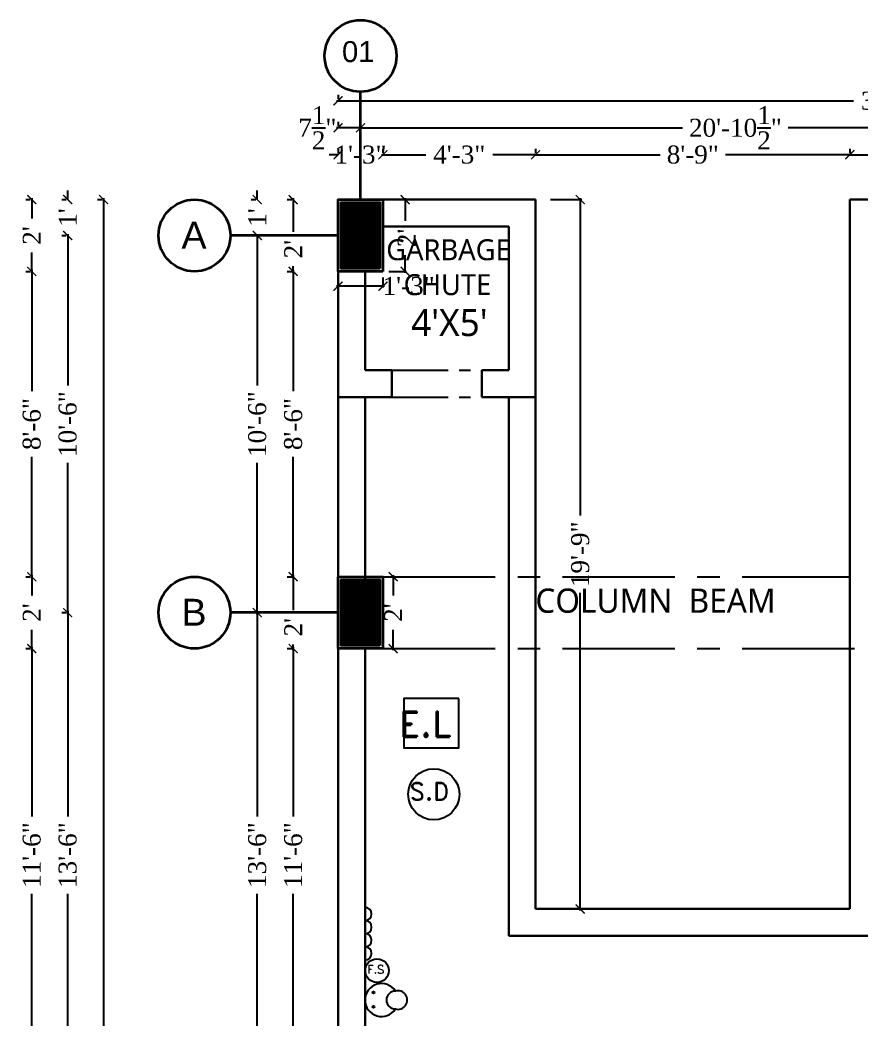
# Model space of a CAD drawing. Header units: inches. Extents: x 137014 to 144844, y -150241 to -148176.
# Drawn here: x 140045.9 to 140326.8, y -149718.4 to -149384.3 of the extents above; entities that cross this region are included whole.
import ezdxf

# ---------------------------------------------------------------- set-up
doc = ezdxf.new("R2010")
doc.units = ezdxf.units.IN
doc.header["$LTSCALE"] = 15
doc.header["$MEASUREMENT"] = 0
doc.header["$PDMODE"] = 2
doc.linetypes.add('CENTER', pattern=[2, 1.25, -0.25, 0.25, -0.25])
doc.linetypes.add('DASHEDX2', pattern=[1.5, 1, -0.5])
doc.layers.get('0').update_dxf_attribs({"linetype": 'CONTINUOUS'})
doc.layers.get('Defpoints').update_dxf_attribs({"linetype": 'CONTINUOUS'})
for name, color, linetype in [('COLUMN', 4, 'CONTINUOUS'), ('Column Hatch', 32, 'CONTINUOUS'), ('dimenion', 8, 'CONTINUOUS'), ('dooted', 7, 'DASHEDX2'), ('HATCH', 252, 'CONTINUOUS'), ('TEXT', 2, 'CONTINUOUS')]:
    doc.layers.add(name, color=color, linetype=linetype)
doc.layers.add('tex2', color=2, linetype='CONTINUOUS', lineweight=0)
doc.layers.add('WALL', color=1, linetype='CONTINUOUS', lineweight=30)
doc.styles.add('arial', font='times.ttf')
doc.styles.get("Standard").update_dxf_attribs({"font": 'romand.shx', "height": 8})
doc.styles.add('times', font='times.ttf', dxfattribs={"height": 6})
doc.dimstyles.new('NAUMAN', dxfattribs={"dimtxt": 7, "dimasz": 3, "dimexe": 0.5, "dimexo": 2, "dimgap": 3, "dimtad": 0, "dimdec": 1, "dimzin": 0, "dimdsep": 46, "dimlunit": 4, "dimtxsty": 'times', "dimblk1": 'ARCHTICK', "dimblk2": 'ARCHTICK', "dimsah": 1, "dimcen": 0, "dimdle": 0.5, "dimclrd": 256, "dimclre": 256, "dimclrt": 2, "dimadec": 0, "dimazin": 0, "dimtfac": 1, "dimtdec": 1, "dimtix": 1, "dimtofl": 0, "dimtmove": 1, "dimatfit": 3, "dimldrblk": 'ARCHTICK', "dimfxl": 4, "dimtolj": 1, "dimtzin": 0, "dimarcsym": 0})

# ---------------------------------------------------------------- blocks, each defined once
blk = doc.blocks.new('_ARCHTICK')
at = {"color": 0, "linetype": 'ByBlock', "const_width": 0.15}
blk.add_lwpolyline([(-0.5, -0.5), (0.5, 0.5)], dxfattribs=at)
blk = doc.blocks.new('*D858')
at = {"layer": 'Defpoints', "color": 0, "ltscale": 5, "transparency": 16777216}
for p in [(140061.81, -149444.28), (140061.81, -149444.28), (140061.81, -149456.28)]:
    blk.add_point(p, dxfattribs=at)
at = {"layer": 'HATCH', "lineweight": -2, "ltscale": 5, "transparency": 16777216}
for p, q in [((140061.81, -149444.28), (140061.81, -149441.28)), ((140059.81, -149444.28), (140061.31, -149444.28)), ((140059.81, -149456.28), (140061.31, -149456.28)), ((140061.81, -149456.28), (140061.81, -149459.28))]:
    blk.add_line(p, q, dxfattribs=at)
at = {"layer": 'HATCH', "lineweight": -2, "ltscale": 5, "transparency": 16777216, "xscale": 3, "yscale": 3, "zscale": 3}
for p, rotation in [((140061.81, -149444.28), 270), ((140061.81, -149456.28), 90)]:
    blk.add_blockref('_ARCHTICK', p, dxfattribs=dict(at, rotation=rotation))
at = {"layer": 'HATCH', "color": 2, "ltscale": 5, "transparency": 16777216, "insert": (140061.81, -149450.28), "char_height": 6, "attachment_point": 5, "rotation": 90, "style": 'times'}
blk.add_mtext("\\A1;1'", dxfattribs=at)
blk = doc.blocks.new('*D860')
at = {"layer": 'Defpoints', "color": 0, "ltscale": 5, "transparency": 16777216}
for p in [(140049.81, -149594.28), (140049.81, -149732.28), (140049.81, -149732.28)]:
    blk.add_point(p, dxfattribs=at)
at = {"layer": 'HATCH', "lineweight": -2, "ltscale": 5, "transparency": 16777216}
for p, q in [((140047.81, -149594.28), (140049.31, -149594.28)), ((140049.81, -149593.78), (140049.81, -149650.37)), ((140049.81, -149732.78), (140049.81, -149676.2)), ((140047.81, -149732.28), (140049.31, -149732.28))]:
    blk.add_line(p, q, dxfattribs=at)
at = {"layer": 'HATCH', "lineweight": -2, "ltscale": 5, "transparency": 16777216, "xscale": 3, "yscale": 3, "zscale": 3}
for p, rotation in [((140049.81, -149594.28), 90), ((140049.81, -149732.28), 270)]:
    blk.add_blockref('_ARCHTICK', p, dxfattribs=dict(at, rotation=rotation))
at = {"layer": 'HATCH', "color": 2, "ltscale": 5, "transparency": 16777216, "insert": (140049.81, -149663.28), "char_height": 6, "attachment_point": 5, "rotation": 90, "style": 'times'}
blk.add_mtext('\\A1;11\'-6"', dxfattribs=at)
blk = doc.blocks.new('*D863')
at = {"layer": 'Defpoints', "color": 0, "ltscale": 5, "transparency": 16777216}
for p in [(140061.81, -149456.28), (140061.81, -149582.28), (140061.81, -149582.28)]:
    blk.add_point(p, dxfattribs=at)
at = {"layer": 'HATCH', "lineweight": -2, "ltscale": 5, "transparency": 16777216}
for p, q in [((140059.81, -149456.28), (140061.31, -149456.28)), ((140061.81, -149455.78), (140061.81, -149506.37)), ((140061.81, -149582.78), (140061.81, -149532.2)), ((140059.81, -149582.28), (140061.31, -149582.28))]:
    blk.add_line(p, q, dxfattribs=at)
at = {"layer": 'HATCH', "lineweight": -2, "ltscale": 5, "transparency": 16777216, "xscale": 3, "yscale": 3, "zscale": 3}
for p, rotation in [((140061.81, -149456.28), 90), ((140061.81, -149582.28), 270)]:
    blk.add_blockref('_ARCHTICK', p, dxfattribs=dict(at, rotation=rotation))
at = {"layer": 'HATCH', "color": 2, "ltscale": 5, "transparency": 16777216, "insert": (140061.81, -149519.28), "char_height": 6, "attachment_point": 5, "rotation": 90, "style": 'times'}
blk.add_mtext('\\A1;10\'-6"', dxfattribs=at)
blk = doc.blocks.new('*D866')
at = {"layer": 'Defpoints', "color": 0, "ltscale": 5, "transparency": 16777216}
for p in [(140061.81, -149582.28), (140061.81, -149744.28), (140061.81, -149744.28)]:
    blk.add_point(p, dxfattribs=at)
at = {"layer": 'HATCH', "lineweight": -2, "ltscale": 5, "transparency": 16777216}
for p, q in [((140061.81, -149581.78), (140061.81, -149650.37)), ((140059.81, -149582.28), (140061.31, -149582.28)), ((140061.81, -149744.78), (140061.81, -149676.2)), ((140059.81, -149744.28), (140061.31, -149744.28))]:
    blk.add_line(p, q, dxfattribs=at)
at = {"layer": 'HATCH', "lineweight": -2, "ltscale": 5, "transparency": 16777216, "xscale": 3, "yscale": 3, "zscale": 3}
for p, rotation in [((140061.81, -149582.28), 90), ((140061.81, -149744.28), 270)]:
    blk.add_blockref('_ARCHTICK', p, dxfattribs=dict(at, rotation=rotation))
at = {"layer": 'HATCH', "color": 2, "ltscale": 5, "transparency": 16777216, "insert": (140061.81, -149663.28), "char_height": 6, "attachment_point": 5, "rotation": 90, "style": 'times'}
blk.add_mtext('\\A1;13\'-6"', dxfattribs=at)
blk = doc.blocks.new('*D868')
at = {"layer": 'Defpoints', "color": 0, "ltscale": 5, "transparency": 16777216}
for p in [(140049.81, -149468.28), (140049.81, -149570.28), (140049.81, -149570.28)]:
    blk.add_point(p, dxfattribs=at)
at = {"layer": 'HATCH', "lineweight": -2, "ltscale": 5, "transparency": 16777216}
for p, q in [((140049.81, -149467.78), (140049.81, -149508.33)), ((140047.81, -149468.28), (140049.31, -149468.28)), ((140049.81, -149570.78), (140049.81, -149530.23)), ((140047.81, -149570.28), (140049.31, -149570.28))]:
    blk.add_line(p, q, dxfattribs=at)
at = {"layer": 'HATCH', "lineweight": -2, "ltscale": 5, "transparency": 16777216, "xscale": 3, "yscale": 3, "zscale": 3}
for p, rotation in [((140049.81, -149468.28), 90), ((140049.81, -149570.28), 270)]:
    blk.add_blockref('_ARCHTICK', p, dxfattribs=dict(at, rotation=rotation))
at = {"layer": 'HATCH', "color": 2, "ltscale": 5, "transparency": 16777216, "insert": (140049.81, -149519.28), "char_height": 6, "attachment_point": 5, "rotation": 90, "style": 'times'}
blk.add_mtext('\\A1;8\'-6"', dxfattribs=at)
blk = doc.blocks.new('*D869')
at = {"layer": 'Defpoints', "color": 0, "ltscale": 5, "transparency": 16777216}
for p in [(140049.81, -149444.28), (140049.81, -149468.28), (140049.81, -149468.28)]:
    blk.add_point(p, dxfattribs=at)
at = {"layer": 'HATCH', "lineweight": -2, "ltscale": 5, "transparency": 16777216}
for p, q in [((140047.81, -149444.28), (140049.31, -149444.28)), ((140049.81, -149443.78), (140049.81, -149450.55)), ((140049.81, -149468.78), (140049.81, -149462.01)), ((140047.81, -149468.28), (140049.31, -149468.28))]:
    blk.add_line(p, q, dxfattribs=at)
at = {"layer": 'HATCH', "lineweight": -2, "ltscale": 5, "transparency": 16777216, "xscale": 3, "yscale": 3, "zscale": 3}
for p, rotation in [((140049.81, -149444.28), 90), ((140049.81, -149468.28), 270)]:
    blk.add_blockref('_ARCHTICK', p, dxfattribs=dict(at, rotation=rotation))
at = {"layer": 'HATCH', "color": 2, "ltscale": 5, "transparency": 16777216, "insert": (140049.81, -149456.28), "char_height": 6, "attachment_point": 5, "rotation": 90, "style": 'times'}
blk.add_mtext("\\A1;2'", dxfattribs=at)
blk = doc.blocks.new('*D872')
at = {"layer": 'Defpoints', "color": 0, "ltscale": 5, "transparency": 16777216}
for p in [(140049.81, -149570.28), (140049.81, -149594.28), (140049.81, -149594.28)]:
    blk.add_point(p, dxfattribs=at)
at = {"layer": 'HATCH', "lineweight": -2, "ltscale": 5, "transparency": 16777216}
for p, q in [((140047.81, -149570.28), (140049.31, -149570.28)), ((140049.81, -149569.78), (140049.81, -149576.55)), ((140049.81, -149594.78), (140049.81, -149588.01)), ((140047.81, -149594.28), (140049.31, -149594.28))]:
    blk.add_line(p, q, dxfattribs=at)
at = {"layer": 'HATCH', "lineweight": -2, "ltscale": 5, "transparency": 16777216, "xscale": 3, "yscale": 3, "zscale": 3}
for p, rotation in [((140049.81, -149570.28), 90), ((140049.81, -149594.28), 270)]:
    blk.add_blockref('_ARCHTICK', p, dxfattribs=dict(at, rotation=rotation))
at = {"layer": 'HATCH', "color": 2, "ltscale": 5, "transparency": 16777216, "insert": (140049.81, -149582.28), "char_height": 6, "attachment_point": 5, "rotation": 90, "style": 'times'}
blk.add_mtext("\\A1;2'", dxfattribs=at)
blk = doc.blocks.new('*D877')
at = {"layer": 'Defpoints', "color": 0, "ltscale": 5, "transparency": 16777216}
for p in [(140073.81, -149444.28), (140073.81, -150164.28), (140073.81, -150164.28)]:
    blk.add_point(p, dxfattribs=at)
at = {"layer": 'HATCH', "lineweight": -2, "ltscale": 5, "transparency": 16777216}
for p, q in [((140071.81, -149444.28), (140073.31, -149444.28)), ((140073.81, -149443.78), (140073.81, -149796.43)), ((140073.81, -150164.78), (140073.81, -149812.13)), ((140071.81, -150164.28), (140073.31, -150164.28))]:
    blk.add_line(p, q, dxfattribs=at)
at = {"layer": 'HATCH', "lineweight": -2, "ltscale": 5, "transparency": 16777216, "xscale": 3, "yscale": 3, "zscale": 3}
for p, rotation in [((140073.81, -149444.28), 90), ((140073.81, -150164.28), 270)]:
    blk.add_blockref('_ARCHTICK', p, dxfattribs=dict(at, rotation=rotation))
at = {"layer": 'HATCH', "color": 2, "ltscale": 5, "transparency": 16777216, "insert": (140073.81, -149804.28), "char_height": 6, "attachment_point": 5, "rotation": 90, "style": 'times'}
blk.add_mtext("\\A1;60'", dxfattribs=at)
blk = doc.blocks.new('*D936')
at = {"layer": 'Defpoints', "color": 0, "ltscale": 5, "transparency": 16777216}
for p in [(140167.15, -149570.28), (140167.15, -149594.28), (140170.55, -149594.28)]:
    blk.add_point(p, dxfattribs=at)
at = {"layer": 'dimenion', "lineweight": -2, "ltscale": 5, "transparency": 16777216}
for p, q in [((140169.15, -149570.28), (140171.05, -149570.28)), ((140170.55, -149569.78), (140170.55, -149576.55)), ((140170.55, -149594.78), (140170.55, -149588.01)), ((140169.15, -149594.28), (140171.05, -149594.28))]:
    blk.add_line(p, q, dxfattribs=at)
at = {"layer": 'dimenion', "lineweight": -2, "ltscale": 5, "transparency": 16777216, "xscale": 3, "yscale": 3, "zscale": 3}
for p, rotation in [((140170.55, -149570.28), 90), ((140170.55, -149594.28), 270)]:
    blk.add_blockref('_ARCHTICK', p, dxfattribs=dict(at, rotation=rotation))
at = {"layer": 'dimenion', "color": 2, "ltscale": 5, "transparency": 16777216, "insert": (140170.55, -149582.28), "char_height": 6, "attachment_point": 5, "rotation": 90, "style": 'times'}
blk.add_mtext("\\A1;2'", dxfattribs=at)
blk = doc.blocks.new('*D937')
at = {"layer": 'Defpoints', "color": 0, "ltscale": 5, "transparency": 16777216}
for p in [(140221.15, -149444.28), (140218.15, -149681.28), (140233.05, -149681.28)]:
    blk.add_point(p, dxfattribs=at)
at = {"layer": 'HATCH', "lineweight": -2, "ltscale": 5, "transparency": 16777216}
for p, q in [((140223.15, -149444.28), (140233.55, -149444.28)), ((140233.05, -149443.78), (140233.05, -149549.87)), ((140233.05, -149681.78), (140233.05, -149575.7)), ((140220.15, -149681.28), (140233.55, -149681.28))]:
    blk.add_line(p, q, dxfattribs=at)
at = {"layer": 'HATCH', "lineweight": -2, "ltscale": 5, "transparency": 16777216, "xscale": 3, "yscale": 3, "zscale": 3}
for p, rotation in [((140233.05, -149444.28), 90), ((140233.05, -149681.28), 270)]:
    blk.add_blockref('_ARCHTICK', p, dxfattribs=dict(at, rotation=rotation))
at = {"layer": 'HATCH', "color": 2, "ltscale": 5, "transparency": 16777216, "insert": (140233.05, -149562.78), "char_height": 6, "attachment_point": 5, "rotation": 90, "style": 'times'}
blk.add_mtext('\\A1;19\'-9"', dxfattribs=at)
blk = doc.blocks.new('*D941')
at = {"layer": 'Defpoints', "color": 0, "ltscale": 5, "transparency": 16777216}
for p in [(140167.15, -149444.28), (140167.15, -149468.28), (140174.56, -149468.28)]:
    blk.add_point(p, dxfattribs=at)
at = {"layer": 'dimenion', "lineweight": -2, "ltscale": 5, "transparency": 16777216}
for p, q in [((140169.15, -149444.28), (140175.06, -149444.28)), ((140174.56, -149443.78), (140174.56, -149451.38)), ((140174.56, -149468.78), (140174.56, -149462.83)), ((140169.15, -149468.28), (140175.06, -149468.28))]:
    blk.add_line(p, q, dxfattribs=at)
at = {"layer": 'dimenion', "lineweight": -2, "ltscale": 5, "transparency": 16777216, "xscale": 3, "yscale": 3, "zscale": 3}
for p, rotation in [((140174.56, -149444.28), 90), ((140174.56, -149468.28), 270)]:
    blk.add_blockref('_ARCHTICK', p, dxfattribs=dict(at, rotation=rotation))
at = {"layer": 'dimenion', "color": 2, "ltscale": 5, "transparency": 16777216, "insert": (140175.05, -149457.1), "char_height": 6, "attachment_point": 5, "rotation": 90, "style": 'times'}
blk.add_mtext("\\A1;2'", dxfattribs=at)
blk = doc.blocks.new('*D942')
at = {"layer": 'Defpoints', "color": 0, "ltscale": 5, "transparency": 16777216}
for p in [(140152.15, -149468.28), (140167.15, -149468.28), (140152.15, -149473.2)]:
    blk.add_point(p, dxfattribs=at)
at = {"layer": 'dimenion', "lineweight": -2, "ltscale": 5, "transparency": 16777216}
for p, q in [((140152.15, -149470.28), (140152.15, -149473.7)), ((140167.15, -149470.28), (140167.15, -149473.7)), ((140167.65, -149473.2), (140151.65, -149473.2))]:
    blk.add_line(p, q, dxfattribs=at)
at = {"layer": 'dimenion', "lineweight": -2, "ltscale": 5, "transparency": 16777216, "xscale": 3, "yscale": 3, "zscale": 3, "rotation": 180}
blk.add_blockref('_ARCHTICK', (140152.15, -149473.2), dxfattribs=at)
at = {"layer": 'dimenion', "lineweight": -2, "ltscale": 5, "transparency": 16777216, "xscale": 3, "yscale": 3, "zscale": 3}
blk.add_blockref('_ARCHTICK', (140167.15, -149473.2), dxfattribs=at)
at = {"layer": 'dimenion', "color": 2, "ltscale": 5, "transparency": 16777216, "insert": (140175.72, -149473.18), "char_height": 6, "attachment_point": 5, "style": 'times'}
blk.add_mtext('\\A1;1\'-3"', dxfattribs=at)
blk = doc.blocks.new('*D946')
at = {"layer": 'Defpoints', "color": 0, "ltscale": 5, "transparency": 16777216}
for p in [(140218.15, -149429.28), (140218.15, -149429.28), (140323.15, -149429.28)]:
    blk.add_point(p, dxfattribs=at)
at = {"layer": 'HATCH', "lineweight": -2, "ltscale": 5, "transparency": 16777216}
for p, q in [((140218.15, -149427.28), (140218.15, -149428.78)), ((140323.15, -149427.28), (140323.15, -149428.78)), ((140217.65, -149429.28), (140259.7, -149429.28)), ((140323.65, -149429.28), (140281.6, -149429.28))]:
    blk.add_line(p, q, dxfattribs=at)
at = {"layer": 'HATCH', "lineweight": -2, "ltscale": 5, "transparency": 16777216, "xscale": 3, "yscale": 3, "zscale": 3, "rotation": 180}
blk.add_blockref('_ARCHTICK', (140218.15, -149429.28), dxfattribs=at)
at = {"layer": 'HATCH', "lineweight": -2, "ltscale": 5, "transparency": 16777216, "xscale": 3, "yscale": 3, "zscale": 3}
blk.add_blockref('_ARCHTICK', (140323.15, -149429.28), dxfattribs=at)
at = {"layer": 'HATCH', "color": 2, "ltscale": 5, "transparency": 16777216, "insert": (140270.65, -149429.28), "char_height": 6, "attachment_point": 5, "style": 'times'}
blk.add_mtext('\\A1;8\'-9"', dxfattribs=at)
blk = doc.blocks.new('*D947')
at = {"layer": 'Defpoints', "color": 0, "ltscale": 5, "transparency": 16777216}
for p in [(140152.15, -149429.28), (140152.15, -149429.28), (140167.15, -149429.28)]:
    blk.add_point(p, dxfattribs=at)
at = {"layer": 'HATCH', "lineweight": -2, "ltscale": 5, "transparency": 16777216}
for p, q in [((140152.15, -149427.28), (140152.15, -149428.78)), ((140167.15, -149427.28), (140167.15, -149428.78)), ((140152.15, -149429.28), (140149.15, -149429.28)), ((140167.15, -149429.28), (140170.15, -149429.28))]:
    blk.add_line(p, q, dxfattribs=at)
at = {"layer": 'HATCH', "lineweight": -2, "ltscale": 5, "transparency": 16777216, "xscale": 3, "yscale": 3, "zscale": 3}
blk.add_blockref('_ARCHTICK', (140152.15, -149429.28), dxfattribs=at)
at = {"layer": 'HATCH', "lineweight": -2, "ltscale": 5, "transparency": 16777216, "xscale": 3, "yscale": 3, "zscale": 3, "rotation": 180}
blk.add_blockref('_ARCHTICK', (140167.15, -149429.28), dxfattribs=at)
at = {"layer": 'HATCH', "color": 2, "ltscale": 5, "transparency": 16777216, "insert": (140159.65, -149429.28), "char_height": 6, "attachment_point": 5, "style": 'times'}
blk.add_mtext('\\A1;1\'-3"', dxfattribs=at)
blk = doc.blocks.new('*D948')
at = {"layer": 'Defpoints', "color": 0, "ltscale": 5, "transparency": 16777216}
for p in [(140167.15, -149429.28), (140218.15, -149429.28), (140218.15, -149429.28)]:
    blk.add_point(p, dxfattribs=at)
at = {"layer": 'HATCH', "lineweight": -2, "ltscale": 5, "transparency": 16777216}
for p, q in [((140167.15, -149427.28), (140167.15, -149428.78)), ((140218.15, -149427.28), (140218.15, -149428.78)), ((140166.65, -149429.28), (140181.5, -149429.28)), ((140218.65, -149429.28), (140203.8, -149429.28))]:
    blk.add_line(p, q, dxfattribs=at)
at = {"layer": 'HATCH', "lineweight": -2, "ltscale": 5, "transparency": 16777216, "xscale": 3, "yscale": 3, "zscale": 3, "rotation": 180}
blk.add_blockref('_ARCHTICK', (140167.15, -149429.28), dxfattribs=at)
at = {"layer": 'HATCH', "lineweight": -2, "ltscale": 5, "transparency": 16777216, "xscale": 3, "yscale": 3, "zscale": 3}
blk.add_blockref('_ARCHTICK', (140218.15, -149429.28), dxfattribs=at)
at = {"layer": 'HATCH', "color": 2, "ltscale": 5, "transparency": 16777216, "insert": (140192.65, -149429.28), "char_height": 6, "attachment_point": 5, "style": 'times'}
blk.add_mtext('\\A1;4\'-3"', dxfattribs=at)
blk = doc.blocks.new('*D949')
at = {"layer": 'Defpoints', "color": 0, "ltscale": 5, "transparency": 16777216}
for p in [(140323.15, -149429.28), (140398.15, -149429.28), (140398.15, -149429.28)]:
    blk.add_point(p, dxfattribs=at)
at = {"layer": 'HATCH', "lineweight": -2, "ltscale": 5, "transparency": 16777216}
for p, q in [((140323.15, -149427.28), (140323.15, -149428.78)), ((140398.15, -149427.28), (140398.15, -149428.78)), ((140322.65, -149429.28), (140349.62, -149429.28)), ((140398.65, -149429.28), (140371.68, -149429.28))]:
    blk.add_line(p, q, dxfattribs=at)
at = {"layer": 'HATCH', "lineweight": -2, "ltscale": 5, "transparency": 16777216, "xscale": 3, "yscale": 3, "zscale": 3, "rotation": 180}
blk.add_blockref('_ARCHTICK', (140323.15, -149429.28), dxfattribs=at)
at = {"layer": 'HATCH', "lineweight": -2, "ltscale": 5, "transparency": 16777216, "xscale": 3, "yscale": 3, "zscale": 3}
blk.add_blockref('_ARCHTICK', (140398.15, -149429.28), dxfattribs=at)
at = {"layer": 'HATCH', "color": 2, "ltscale": 5, "transparency": 16777216, "insert": (140360.65, -149429.28), "char_height": 6, "attachment_point": 5, "style": 'times'}
blk.add_mtext('\\A1;6\'-3"', dxfattribs=at)
blk = doc.blocks.new('*D953')
at = {"layer": 'Defpoints', "color": 0, "ltscale": 5, "transparency": 16777216}
for p in [(140159.65, -149420.28), (140410.15, -149420.28), (140410.15, -149420.28)]:
    blk.add_point(p, dxfattribs=at)
at = {"layer": 'HATCH', "lineweight": -2, "ltscale": 5, "transparency": 16777216}
for p, q in [((140159.15, -149420.28), (140267.25, -149420.28)), ((140159.65, -149418.28), (140159.65, -149419.78)), ((140410.65, -149420.28), (140302.54, -149420.28)), ((140410.15, -149418.28), (140410.15, -149419.78))]:
    blk.add_line(p, q, dxfattribs=at)
at = {"layer": 'HATCH', "lineweight": -2, "ltscale": 5, "transparency": 16777216, "xscale": 3, "yscale": 3, "zscale": 3, "rotation": 180}
blk.add_blockref('_ARCHTICK', (140159.65, -149420.28), dxfattribs=at)
at = {"layer": 'HATCH', "lineweight": -2, "ltscale": 5, "transparency": 16777216, "xscale": 3, "yscale": 3, "zscale": 3}
blk.add_blockref('_ARCHTICK', (140410.15, -149420.28), dxfattribs=at)
at = {"layer": 'HATCH', "color": 2, "ltscale": 5, "transparency": 16777216, "insert": (140284.9, -149420.28), "char_height": 6, "attachment_point": 5, "style": 'times'}
blk.add_mtext('\\A1;20\'-10{\\H1.000000x;\\S1/2;}"', dxfattribs=at)
blk = doc.blocks.new('*D956')
at = {"layer": 'Defpoints', "color": 0, "ltscale": 5, "transparency": 16777216}
for p in [(140152.15, -149420.28), (140152.15, -149420.28), (140159.65, -149420.28)]:
    blk.add_point(p, dxfattribs=at)
at = {"layer": 'HATCH', "lineweight": -2, "ltscale": 5, "transparency": 16777216}
for p, q in [((140160.15, -149420.28), (140151.65, -149420.28)), ((140152.15, -149418.28), (140152.15, -149419.78)), ((140159.65, -149418.28), (140159.65, -149419.78))]:
    blk.add_line(p, q, dxfattribs=at)
at = {"layer": 'HATCH', "lineweight": -2, "ltscale": 5, "transparency": 16777216, "xscale": 3, "yscale": 3, "zscale": 3, "rotation": 180}
blk.add_blockref('_ARCHTICK', (140152.15, -149420.28), dxfattribs=at)
at = {"layer": 'HATCH', "lineweight": -2, "ltscale": 5, "transparency": 16777216, "xscale": 3, "yscale": 3, "zscale": 3}
blk.add_blockref('_ARCHTICK', (140159.65, -149420.28), dxfattribs=at)
at = {"layer": 'HATCH', "color": 2, "ltscale": 5, "transparency": 16777216, "insert": (140145.23, -149420.28), "char_height": 6, "attachment_point": 5, "style": 'times'}
blk.add_mtext('\\A1;7{\\H1.000000x;\\S1/2;}"', dxfattribs=at)
blk = doc.blocks.new('*D957')
at = {"layer": 'Defpoints', "color": 0, "ltscale": 5, "transparency": 16777216}
for p in [(140152.15, -149411.28), (140512.15, -149411.28), (140512.15, -149411.28)]:
    blk.add_point(p, dxfattribs=at)
at = {"layer": 'HATCH', "lineweight": -2, "ltscale": 5, "transparency": 16777216}
for p, q in [((140151.65, -149411.28), (140324.29, -149411.28)), ((140152.15, -149409.28), (140152.15, -149410.78)), ((140512.65, -149411.28), (140340.01, -149411.28)), ((140512.15, -149409.28), (140512.15, -149410.78))]:
    blk.add_line(p, q, dxfattribs=at)
at = {"layer": 'HATCH', "lineweight": -2, "ltscale": 5, "transparency": 16777216, "xscale": 3, "yscale": 3, "zscale": 3, "rotation": 180}
blk.add_blockref('_ARCHTICK', (140152.15, -149411.28), dxfattribs=at)
at = {"layer": 'HATCH', "lineweight": -2, "ltscale": 5, "transparency": 16777216, "xscale": 3, "yscale": 3, "zscale": 3}
blk.add_blockref('_ARCHTICK', (140512.15, -149411.28), dxfattribs=at)
at = {"layer": 'HATCH', "color": 2, "ltscale": 5, "transparency": 16777216, "insert": (140332.15, -149411.28), "char_height": 6, "attachment_point": 5, "style": 'times'}
blk.add_mtext("\\A1;30'", dxfattribs=at)
blk = doc.blocks.new('*D999')
at = {"layer": 'Defpoints', "color": 0, "ltscale": 5, "transparency": 16777216}
for p in [(140125.15, -149444.28), (140125.15, -149444.28), (140125.15, -149456.28)]:
    blk.add_point(p, dxfattribs=at)
at = {"layer": 'HATCH', "lineweight": -2, "ltscale": 5, "transparency": 16777216}
for p, q in [((140125.15, -149444.28), (140125.15, -149441.28)), ((140123.15, -149444.28), (140124.65, -149444.28)), ((140123.15, -149456.28), (140124.65, -149456.28)), ((140125.15, -149456.28), (140125.15, -149459.28))]:
    blk.add_line(p, q, dxfattribs=at)
at = {"layer": 'HATCH', "lineweight": -2, "ltscale": 5, "transparency": 16777216, "xscale": 3, "yscale": 3, "zscale": 3}
for p, rotation in [((140125.15, -149444.28), 270), ((140125.15, -149456.28), 90)]:
    blk.add_blockref('_ARCHTICK', p, dxfattribs=dict(at, rotation=rotation))
at = {"layer": 'HATCH', "color": 2, "ltscale": 5, "transparency": 16777216, "insert": (140125.15, -149450.28), "char_height": 6, "attachment_point": 5, "rotation": 90, "style": 'times'}
blk.add_mtext("\\A1;1'", dxfattribs=at)
blk = doc.blocks.new('*D1000')
at = {"layer": 'Defpoints', "color": 0, "ltscale": 5, "transparency": 16777216}
for p in [(140125.15, -149456.28), (140125.15, -149582.28), (140125.15, -149582.28)]:
    blk.add_point(p, dxfattribs=at)
at = {"layer": 'HATCH', "lineweight": -2, "ltscale": 5, "transparency": 16777216}
for p, q in [((140123.15, -149456.28), (140124.65, -149456.28)), ((140125.15, -149455.78), (140125.15, -149506.37)), ((140125.15, -149582.78), (140125.15, -149532.2)), ((140123.15, -149582.28), (140124.65, -149582.28))]:
    blk.add_line(p, q, dxfattribs=at)
at = {"layer": 'HATCH', "lineweight": -2, "ltscale": 5, "transparency": 16777216, "xscale": 3, "yscale": 3, "zscale": 3}
for p, rotation in [((140125.15, -149456.28), 90), ((140125.15, -149582.28), 270)]:
    blk.add_blockref('_ARCHTICK', p, dxfattribs=dict(at, rotation=rotation))
at = {"layer": 'HATCH', "color": 2, "ltscale": 5, "transparency": 16777216, "insert": (140125.15, -149519.28), "char_height": 6, "attachment_point": 5, "rotation": 90, "style": 'times'}
blk.add_mtext('\\A1;10\'-6"', dxfattribs=at)
blk = doc.blocks.new('*D1001')
at = {"layer": 'Defpoints', "color": 0, "ltscale": 5, "transparency": 16777216}
for p in [(140125.15, -149582.28), (140125.15, -149744.28), (140125.15, -149744.28)]:
    blk.add_point(p, dxfattribs=at)
at = {"layer": 'HATCH', "lineweight": -2, "ltscale": 5, "transparency": 16777216}
for p, q in [((140125.15, -149581.78), (140125.15, -149650.37)), ((140123.15, -149582.28), (140124.65, -149582.28)), ((140125.15, -149744.78), (140125.15, -149676.2)), ((140123.15, -149744.28), (140124.65, -149744.28))]:
    blk.add_line(p, q, dxfattribs=at)
at = {"layer": 'HATCH', "lineweight": -2, "ltscale": 5, "transparency": 16777216, "xscale": 3, "yscale": 3, "zscale": 3}
for p, rotation in [((140125.15, -149582.28), 90), ((140125.15, -149744.28), 270)]:
    blk.add_blockref('_ARCHTICK', p, dxfattribs=dict(at, rotation=rotation))
at = {"layer": 'HATCH', "color": 2, "ltscale": 5, "transparency": 16777216, "insert": (140125.15, -149663.28), "char_height": 6, "attachment_point": 5, "rotation": 90, "style": 'times'}
blk.add_mtext('\\A1;13\'-6"', dxfattribs=at)
blk = doc.blocks.new('*D1006')
at = {"layer": 'Defpoints', "color": 0, "ltscale": 5, "transparency": 16777216}
for p in [(140137.15, -149444.28), (140137.15, -149468.28), (140137.15, -149468.28)]:
    blk.add_point(p, dxfattribs=at)
at = {"layer": 'HATCH', "lineweight": -2, "ltscale": 5, "transparency": 16777216}
for p, q in [((140135.15, -149444.28), (140136.65, -149444.28)), ((140137.15, -149443.78), (140137.15, -149455.11)), ((140137.15, -149468.78), (140137.15, -149466.57)), ((140135.15, -149468.28), (140136.65, -149468.28))]:
    blk.add_line(p, q, dxfattribs=at)
at = {"layer": 'HATCH', "lineweight": -2, "ltscale": 5, "transparency": 16777216, "xscale": 3, "yscale": 3, "zscale": 3}
for p, rotation in [((140137.15, -149444.28), 90), ((140137.15, -149468.28), 270)]:
    blk.add_blockref('_ARCHTICK', p, dxfattribs=dict(at, rotation=rotation))
at = {"layer": 'HATCH', "color": 2, "ltscale": 5, "transparency": 16777216, "insert": (140137.15, -149460.84), "char_height": 6, "attachment_point": 5, "rotation": 90, "style": 'times'}
blk.add_mtext("\\A1;2'", dxfattribs=at)
blk = doc.blocks.new('*D1007')
at = {"layer": 'Defpoints', "color": 0, "ltscale": 5, "transparency": 16777216}
for p in [(140137.15, -149468.28), (140137.15, -149570.28), (140137.15, -149570.28)]:
    blk.add_point(p, dxfattribs=at)
at = {"layer": 'HATCH', "lineweight": -2, "ltscale": 5, "transparency": 16777216}
for p, q in [((140137.15, -149467.78), (140137.15, -149508.33)), ((140135.15, -149468.28), (140136.65, -149468.28)), ((140137.15, -149570.78), (140137.15, -149530.23)), ((140135.15, -149570.28), (140136.65, -149570.28))]:
    blk.add_line(p, q, dxfattribs=at)
at = {"layer": 'HATCH', "lineweight": -2, "ltscale": 5, "transparency": 16777216, "xscale": 3, "yscale": 3, "zscale": 3}
for p, rotation in [((140137.15, -149468.28), 90), ((140137.15, -149570.28), 270)]:
    blk.add_blockref('_ARCHTICK', p, dxfattribs=dict(at, rotation=rotation))
at = {"layer": 'HATCH', "color": 2, "ltscale": 5, "transparency": 16777216, "insert": (140137.15, -149519.28), "char_height": 6, "attachment_point": 5, "rotation": 90, "style": 'times'}
blk.add_mtext('\\A1;8\'-6"', dxfattribs=at)
blk = doc.blocks.new('*D1008')
at = {"layer": 'Defpoints', "color": 0, "ltscale": 5, "transparency": 16777216}
for p in [(140137.15, -149570.28), (140137.15, -149594.28), (140137.15, -149594.28)]:
    blk.add_point(p, dxfattribs=at)
at = {"layer": 'HATCH', "lineweight": -2, "ltscale": 5, "transparency": 16777216}
for p, q in [((140135.15, -149570.28), (140136.65, -149570.28)), ((140137.15, -149569.78), (140137.15, -149581.43)), ((140135.15, -149594.28), (140136.65, -149594.28)), ((140137.15, -149594.78), (140137.15, -149592.88))]:
    blk.add_line(p, q, dxfattribs=at)
at = {"layer": 'HATCH', "lineweight": -2, "ltscale": 5, "transparency": 16777216, "xscale": 3, "yscale": 3, "zscale": 3}
for p, rotation in [((140137.15, -149570.28), 90), ((140137.15, -149594.28), 270)]:
    blk.add_blockref('_ARCHTICK', p, dxfattribs=dict(at, rotation=rotation))
at = {"layer": 'HATCH', "color": 2, "ltscale": 5, "transparency": 16777216, "insert": (140137.15, -149587.16), "char_height": 6, "attachment_point": 5, "rotation": 90, "style": 'times'}
blk.add_mtext("\\A1;2'", dxfattribs=at)
blk = doc.blocks.new('*D1009')
at = {"layer": 'Defpoints', "color": 0, "ltscale": 5, "transparency": 16777216}
for p in [(140137.15, -149594.28), (140137.15, -149732.28), (140137.15, -149732.28)]:
    blk.add_point(p, dxfattribs=at)
at = {"layer": 'HATCH', "lineweight": -2, "ltscale": 5, "transparency": 16777216}
for p, q in [((140135.15, -149594.28), (140136.65, -149594.28)), ((140137.15, -149593.78), (140137.15, -149650.37)), ((140137.15, -149732.78), (140137.15, -149676.2)), ((140135.15, -149732.28), (140136.65, -149732.28))]:
    blk.add_line(p, q, dxfattribs=at)
at = {"layer": 'HATCH', "lineweight": -2, "ltscale": 5, "transparency": 16777216, "xscale": 3, "yscale": 3, "zscale": 3}
for p, rotation in [((140137.15, -149594.28), 90), ((140137.15, -149732.28), 270)]:
    blk.add_blockref('_ARCHTICK', p, dxfattribs=dict(at, rotation=rotation))
at = {"layer": 'HATCH', "color": 2, "ltscale": 5, "transparency": 16777216, "insert": (140137.15, -149663.28), "char_height": 6, "attachment_point": 5, "rotation": 90, "style": 'times'}
blk.add_mtext('\\A1;11\'-6"', dxfattribs=at)

msp = doc.modelspace()

# ---------------------------------------------------------------- hatches: boundary and pattern name
at = {"layer": 'Column Hatch', "lineweight": 35}
h = msp.add_hatch(dxfattribs=at)
h.set_pattern_fill('ANSI37', color=256, scale=0.25)
h.set_pattern_definition([(45, (140500.14945, -149444.28335), (-0.561266, 0.561266), []), (135, (140500.14945, -149444.28335), (-0.561266, -0.561266), [])])
h.paths.add_polyline_path([(140166.14945, -149467.28335), (140153.14945, -149467.28335), (140153.14945, -149445.28335), (140166.14945, -149445.28335)])
h = msp.add_hatch(dxfattribs=at)
h.set_pattern_fill('ANSI37', color=256, scale=0.25)
h.set_pattern_definition([(45, (140500.14945, -149570.28335), (-0.561266, 0.561266), []), (135, (140500.14945, -149570.28335), (-0.561266, -0.561266), [])])
h.paths.add_polyline_path([(140166.14945, -149593.28335), (140153.14945, -149593.28335), (140153.14945, -149571.28335), (140166.14945, -149571.28335)])

# ---------------------------------------------------------------- linework, layer by layer
msp.add_line((140161.14945, -149680.76478), (140161.14945, -149698.30191))
at = {"ltscale": 0.22}
msp.add_lwpolyline([(140192.48269, -149610.93826), (140174.12343, -149610.93826), (140174.12343, -149627.43744), (140192.48269, -149627.43744)], close=True, dxfattribs=at)
for centre, radius in [((140184.1153, -149642.97494), 8.55115), ((140165.1487, -149701.87942), 3.93776), ((140163.97974, -149709.1735), 0.31799), ((140163.97974, -149713.94999), 0.31799)]:
    msp.add_circle(centre, radius, dxfattribs=at)
for centre in [(140161.14945, -149682.95693), (140161.14945, -149687.34121), (140161.14945, -149691.72549), (140161.14945, -149696.10977)]:
    msp.add_arc(centre, 2.19214, 270, 90)
for centre, radius, start, end in [((140166.65619, -149711.70874), 5.50674, 32.7653961, 327.2346039), ((140171.28678, -149711.70874), 2.98025, 90, 270), ((140172.16294, -149711.70874), 3.10637, 253.6173019, 106.3826981)]:
    msp.add_arc(centre, radius, start, end, dxfattribs=at)
at = {"layer": 'COLUMN', "lineweight": 35}
for p, q in [((140159.64945, -149444.28335), (140159.64945, -149408.28335)), ((140152.14945, -149456.28335), (140116.14945, -149456.28335)), ((140152.14945, -149582.28335), (140116.14945, -149582.28335))]:
    msp.add_line(p, q, dxfattribs=at)
for points in [[(140167.14945, -149468.28335), (140152.14945, -149468.28335), (140152.14945, -149444.28335), (140167.14945, -149444.28335)], [(140167.14945, -149594.28335), (140152.14945, -149594.28335), (140152.14945, -149570.28335), (140167.14945, -149570.28335)]]:
    msp.add_lwpolyline(points, close=True, dxfattribs=at)
for centre in [(140159.64945, -149396.28335), (140104.14945, -149456.28335), (140104.14945, -149582.28335)]:
    msp.add_circle(centre, 12, dxfattribs=at)
at = {"layer": 'Column Hatch', "lineweight": 35}
for points in [[(140166.14945, -149467.28335), (140153.14945, -149467.28335), (140153.14945, -149445.28335), (140166.14945, -149445.28335)], [(140166.14945, -149593.28335), (140153.14945, -149593.28335), (140153.14945, -149571.28335), (140166.14945, -149571.28335)]]:
    msp.add_lwpolyline(points, close=True, dxfattribs=at)
at = {"layer": 'dooted', "linetype": 'CENTER'}
for p, q in [((140170.14945, -149501.28335), (140200.14945, -149501.28335)), ((140170.14945, -149510.28335), (140200.14945, -149510.28335))]:
    msp.add_line(p, q, dxfattribs=at)
at = {"layer": 'dooted', "linetype": 'CENTER', "ltscale": 2}
for p, q in [((140167.14945, -149570.28335), (140323.14945, -149570.28335)), ((140167.14945, -149594.28335), (140503.14945, -149594.28335))]:
    msp.add_line(p, q, dxfattribs=at)
at = {"layer": 'WALL'}
for p, q in [((140218.14945, -149444.28335), (140167.14945, -149444.28335)), ((140218.14945, -149444.28335), (140218.14945, -149681.28335)), ((140398.14945, -149444.28335), (140323.14945, -149444.28335)), ((140323.14945, -149681.28335), (140323.14945, -149444.28335)), ((140209.14945, -149453.28335), (140167.14945, -149453.28335)), ((140209.14945, -149453.28335), (140209.14945, -149501.28335)), ((140152.14945, -149468.28335), (140152.14945, -149588.28335)), ((140161.14945, -149468.28335), (140161.14945, -149501.28335)), ((140170.14945, -149501.28335), (140161.14945, -149501.28335)), ((140170.14945, -149501.28335), (140170.14945, -149510.28335)), ((140209.14945, -149501.28335), (140200.14945, -149501.28335)), ((140200.14945, -149501.28335), (140200.14945, -149510.28335)), ((140170.14945, -149510.28335), (140152.14945, -149510.28335)), ((140161.14945, -149510.28335), (140161.14945, -149588.28335)), ((140218.14945, -149510.28335), (140200.14945, -149510.28335)), ((140209.14945, -149510.28335), (140209.14945, -149690.28335)), ((140152.14945, -149732.28335), (140152.14945, -149594.28335)), ((140161.14945, -149594.28335), (140161.14945, -149732.28335)), ((140218.14945, -149681.28335), (140323.14945, -149681.28335)), ((140209.14945, -149690.28335), (140332.14945, -149690.28335))]:
    msp.add_line(p, q, dxfattribs=at)

# ---------------------------------------------------------------- texts
at = {"ltscale": 0.22, "attachment_point": 3}
for s, insert, char_height, width in [('E.L', (140189.73712, -149615.27362), 8.517973, 26.2972052), ('S.D', (140189.26096, -149639.06536), 5.915259, 5.6025929)]:
    msp.add_mtext(s, dxfattribs=dict(at, insert=insert, char_height=char_height, width=width))
at = {"color": 13, "ltscale": 0.22, "insert": (140167.51825, -149700.07908), "char_height": 2.723948, "width": 2.5799671, "attachment_point": 3}
msp.add_mtext('F.S', dxfattribs=at)
at = {"layer": 'tex2', "attachment_point": 5, "style": 'arial'}
for s, insert, char_height in [('{\\fArial|b0|i0|c0|p34;01}', (140158.8888, -149394.89448), 7), ('{\\fArial|b0|i0|c0|p34;A}', (140104.0147, -149456.15863), 9), ('{\\fArial|b0|i0|c0|p34;B}', (140104.0147, -149582.15863), 9)]:
    msp.add_mtext(s, dxfattribs=dict(at, insert=insert, char_height=char_height))
at = {"layer": 'TEXT'}
for s, insert, char_height, width, attachment_point in [("\\pi22.81686;{\\fTrebuchet MS|b0|i0|c0|p34;\\H0.77778x;GARBAGE\\P\\pi28.60307;CHUTE\\H1.2857x;\\P\\pi31.15372;4'X5'}", (140145.40343, -149457.53358), 9, 85.61633, 1), ('\\A1;{\\fTrebuchet MS|b0|i0|c0|p34;COLUMN  BEAM}', (140258.18617, -149574.22546), 8.1, 118.1902113, 2)]:
    msp.add_mtext(s, dxfattribs=dict(at, insert=insert, char_height=char_height, width=width, attachment_point=attachment_point))

# ---------------------------------------------------------------- dimensions: what is measured, and where the dimension line sits
at = {"layer": 'dimenion', "ltscale": 5}
for base, p1, p2, angle, picture, middle in [((140174.56328, -149468.28335), (140167.14945, -149444.28335), (140167.14945, -149468.28335), 270, '*D941', (140175.0537, -149457.10468)), ((140152.14945, -149473.20056), (140167.14945, -149468.28335), (140152.14945, -149468.28335), 180, '*D942', (140175.72224, -149473.18469))]:
    dim = msp.add_linear_dim(base=base, p1=p1, p2=p2, angle=angle, dimstyle='NAUMAN', dxfattribs=at)
    dim.commit()
    dim.dimension.update_dxf_attribs({"geometry": picture, "text_midpoint": middle, "dimtype": 161})
dim = msp.add_aligned_dim(p1=(140167.14945, -149570.28335), p2=(140167.14945, -149594.28335), distance=3.40248, dimstyle='NAUMAN', dxfattribs=at)
dim.commit()
dim.dimension.update_dxf_attribs({"geometry": '*D936', "text_midpoint": (140170.55193, -149582.28335)})
at = {"layer": 'HATCH', "ltscale": 5}
for base, p1, p2, picture, middle in [((140512.14945, -149411.28335), (140152.14945, -149411.28335), (140512.14945, -149411.28335), '*D957', (140332.14945, -149411.28335)), ((140152.14945, -149429.28335), (140167.14945, -149429.28335), (140152.14945, -149429.28335), '*D947', (140159.64945, -149429.28335)), ((140218.14945, -149429.28335), (140167.14945, -149429.28335), (140218.14945, -149429.28335), '*D948', (140192.64945, -149429.28335))]:
    dim = msp.add_linear_dim(base=base, p1=p1, p2=p2, dimstyle='NAUMAN', dxfattribs=at)
    dim.commit()
    dim.dimension.update_dxf_attribs({"geometry": picture, "text_midpoint": middle})
for base, p1, p2, angle, picture, middle, dimtype in [((140152.14945, -149420.28335), (140159.64945, -149420.28335), (140152.14945, -149420.28335), 180, '*D956', (140145.2327, -149420.28335), 161), ((140137.14945, -149468.28335), (140137.14945, -149444.28335), (140137.14945, -149468.28335), 90, '*D1006', (140137.14945, -149460.84437), 160), ((140137.14945, -149594.28335), (140137.14945, -149570.28335), (140137.14945, -149594.28335), 90, '*D1008', (140137.14945, -149587.15516), 160)]:
    dim = msp.add_linear_dim(base=base, p1=p1, p2=p2, angle=angle, dimstyle='NAUMAN', dxfattribs=at)
    dim.commit()
    dim.dimension.update_dxf_attribs({"geometry": picture, "text_midpoint": middle, "dimtype": dimtype})
for p1, p2, picture, middle in [((140159.64945, -149420.28335), (140410.14945, -149420.28335), '*D953', (140284.89945, -149420.28335)), ((140323.14945, -149429.28335), (140398.14945, -149429.28335), '*D949', (140360.64945, -149429.28335))]:
    dim = msp.add_aligned_dim(p1=p1, p2=p2, distance=0, dimstyle='NAUMAN', dxfattribs=at)
    dim.commit()
    dim.dimension.update_dxf_attribs({"geometry": picture, "text_midpoint": middle})
for base, p1, p2, angle, picture, middle in [((140218.14945, -149429.28335), (140323.14945, -149429.28335), (140218.14945, -149429.28335), 180, '*D946', (140270.64945, -149429.28335)), ((140061.81484, -149444.28335), (140061.81484, -149456.28335), (140061.81484, -149444.28335), 90, '*D858', (140061.81484, -149450.28335)), ((140125.14945, -149444.28335), (140125.14945, -149456.28335), (140125.14945, -149444.28335), 90, '*D999', (140125.14945, -149450.28335)), ((140049.81484, -149468.28335), (140049.81484, -149444.28335), (140049.81484, -149468.28335), 90, '*D869', (140049.81484, -149456.28335)), ((140073.81484, -150164.28335), (140073.81484, -149444.28335), (140073.81484, -150164.28335), 90, '*D877', (140073.81484, -149804.28335)), ((140233.04564, -149681.28335), (140221.14945, -149444.28335), (140218.14945, -149681.28335), 90, '*D937', (140233.04564, -149562.78335)), ((140061.81484, -149582.28335), (140061.81484, -149456.28335), (140061.81484, -149582.28335), 90, '*D863', (140061.81484, -149519.28335)), ((140125.14945, -149582.28335), (140125.14945, -149456.28335), (140125.14945, -149582.28335), 90, '*D1000', (140125.14945, -149519.28335)), ((140049.81484, -149570.28335), (140049.81484, -149468.28335), (140049.81484, -149570.28335), 90, '*D868', (140049.81484, -149519.28335)), ((140137.14945, -149570.28335), (140137.14945, -149468.28335), (140137.14945, -149570.28335), 90, '*D1007', (140137.14945, -149519.28335)), ((140049.81484, -149594.28335), (140049.81484, -149570.28335), (140049.81484, -149594.28335), 90, '*D872', (140049.81484, -149582.28335)), ((140061.81484, -149744.28335), (140061.81484, -149582.28335), (140061.81484, -149744.28335), 90, '*D866', (140061.81484, -149663.28335)), ((140125.14945, -149744.28335), (140125.14945, -149582.28335), (140125.14945, -149744.28335), 90, '*D1001', (140125.14945, -149663.28335)), ((140049.81484, -149732.28335), (140049.81484, -149594.28335), (140049.81484, -149732.28335), 90, '*D860', (140049.81484, -149663.28335)), ((140137.14945, -149732.28335), (140137.14945, -149594.28335), (140137.14945, -149732.28335), 90, '*D1009', (140137.14945, -149663.28335))]:
    dim = msp.add_linear_dim(base=base, p1=p1, p2=p2, angle=angle, dimstyle='NAUMAN', dxfattribs=at)
    dim.commit()
    dim.dimension.update_dxf_attribs({"geometry": picture, "text_midpoint": middle})

doc.saveas('drawing.dxf')
